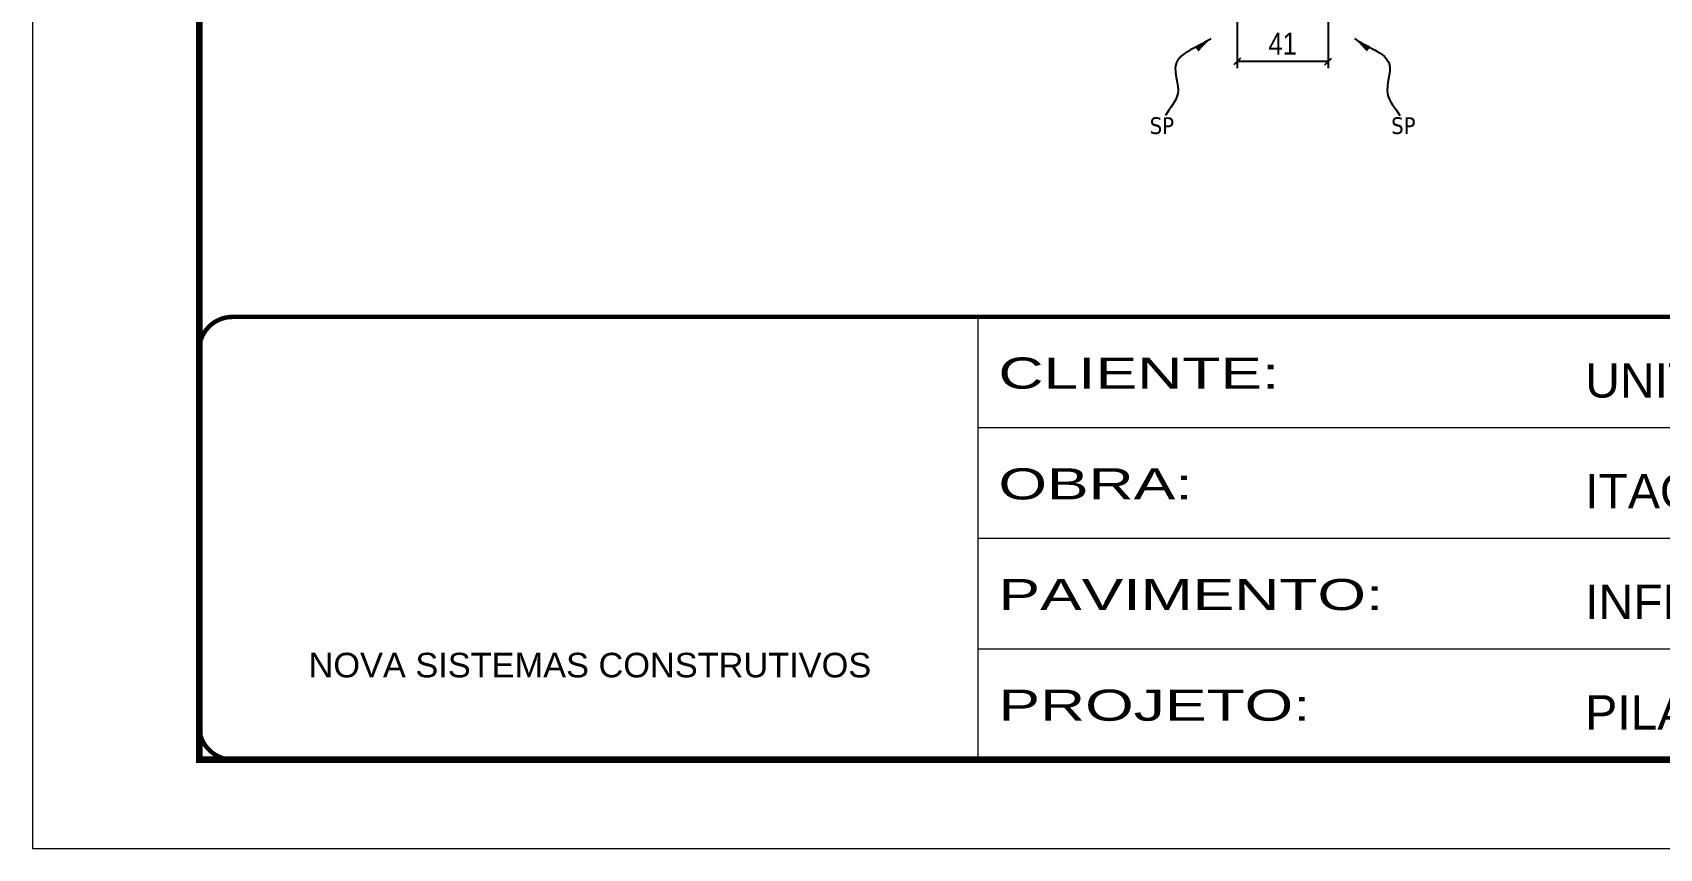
# Model space of a CAD drawing. Extents: x 2282 to 12463, y 760 to 16806.
# Drawn here: x 6068 to 6801, y 12245 to 12613 of the extents above; entities that cross this region are included whole.
import ezdxf

# ---------------------------------------------------------------- set-up
doc = ezdxf.new("R2010")
doc.units = 0
doc.linetypes.add('CONTINUO', pattern=[0])
doc.linetypes.add('DASHED', pattern=[0.75, 0.5, -0.25])
doc.layers.add('COTA', color=241, linetype='Continuous')
doc.layers.add('texto', color=7, linetype='Continuous')
doc.layers.add('Folhas', color=255, linetype='Continuous', lineweight=9)
doc.layers.add('SARRAFO DE PRESSAO', color=251, linetype='DASHED', lineweight=9)
doc.styles.add('ARIAL', font='arial.ttf')
doc.styles.add('COTA TECNICA', font='techl___.ttf', dxfattribs={"height": 10})
doc.styles.get("Standard").update_dxf_attribs({"font": 'arial.ttf'})
doc.styles.add('Tecnologia', font='')
doc.styles.get('Tecnologia').set_extended_font_data('Forgotten Futurist')
doc.dimstyles.new('PAINEL', dxfattribs={"dimtxt": 10, "dimasz": 3, "dimexe": 3, "dimexo": 3, "dimgap": 3, "dimtad": 1, "dimdec": 1, "dimzin": 12, "dimdsep": 46, "dimtxsty": 'COTA TECNICA', "dimblk1": 'OBLIQUE', "dimblk2": 'OBLIQUE', "dimsah": 1, "dimcen": 0.9, "dimclrd": 4, "dimclre": 4, "dimclrt": 240, "dimadec": 1, "dimazin": 3, "dimtfac": 1, "dimtdec": 1, "dimtmove": 0, "dimatfit": 3, "dimfxl": 1, "dimtolj": 1, "dimtzin": 12, "dimarcsym": 0})
doc.dimstyles.get("Standard").update_dxf_attribs({"dimtxt": 0.18, "dimasz": 0.18, "dimexe": 0.18, "dimexo": 0.0625, "dimgap": 0.09, "dimtad": 0, "dimtih": 1, "dimtoh": 1, "dimdec": 4, "dimzin": 0, "dimdsep": 46, "dimtxsty": 'Standard', "dimcen": 0.09, "dimadec": 0, "dimazin": 0, "dimtfac": 1, "dimtdec": 4, "dimtofl": 0, "dimtmove": 0, "dimatfit": 3, "dimfxl": 1, "dimtolj": 1, "dimtzin": 0, "dimarcsym": 0})

# ---------------------------------------------------------------- blocks, each defined once
blk = doc.blocks.new('9999999999')
at = {"color": 30, "linetype": 'CONTINUO'}
for p, q in [((98564.56, 34230.21), (98564.56, 34429.45)), ((98564.56, 34379.64), (99583.98, 34379.64)), ((98564.56, 34329.83), (99487.98, 34329.83)), ((98564.56, 34280.02), (99487.98, 34280.02))]:
    blk.add_line(p, q, dxfattribs=at)
at = {"color": 30, "linetype": 'CONTINUO', "const_width": 2}
blk.add_lwpolyline([(99583.98, 34230.21), (99583.98, 34414.45, 0.414214), (99568.98, 34429.45), (98228.98, 34429.45, 0.414214), (98213.98, 34414.45), (98213.98, 34245.21, 0.414214), (98228.98, 34230.21), (99583.98, 34230.21)], format="xyb", dxfattribs=at)
at = {"layer": 'Folhas'}
blk.add_lwpolyline([(98138.98, 34190.21), (99623.98, 34190.21), (99623.98, 35240.21), (98138.98, 35240.21)], close=True, dxfattribs=at)
at = {"layer": 'Folhas', "color": 30, "const_width": 3}
blk.add_lwpolyline([(98213.98, 34230.21), (99583.98, 34230.21), (99583.98, 35200.21), (98213.98, 35200.21)], close=True, dxfattribs=at)
at = {"color": 7, "linetype": 'Continuous', "ltscale": 5, "style": 'ARIAL'}
for s, height, p in [('UNITÁ ENGENHARIA', 15.4829, (98837.68, 34393.13)), ('ITAQUERA III', 15.4829, (98837.68, 34343.32)), ('INFERIOR 1', 15.483, (98837.68, 34293.51)), ('NOVA SISTEMAS CONSTRUTIVOS', 11.0592, (98263.19, 34267.21)), ('PILARES', 15.483, (98837.68, 34243.7))]:
    blk.add_text(s, height=height, dxfattribs=at).set_placement(p)
at = {"layer": 'Folhas', "color": 7, "style": 'Tecnologia', "width": 1.5}
for s, p in [('CLIENTE:', (98573.65, 34397.17)), ('OBRA:', (98573.65, 34347.31)), ('PAVIMENTO:', (98573.65, 34297.5)), ('PROJETO:', (98573.65, 34247.69))]:
    blk.add_text(s, height=14, dxfattribs=at).set_placement(p)
blk = doc.blocks.new('_Oblique')
at = {"color": 0, "linetype": 'ByBlock', "lineweight": -2}
blk.add_line((-0.5, -0.5), (0.5, 0.5), dxfattribs=at)
blk = doc.blocks.new('*D382')
at = {"layer": 'COTA', "color": 4, "linetype": 'ByBlock', "lineweight": -2, "transparency": 16777216}
for p, q in [((6610.43, 12633.5), (6610.43, 12596.57)), ((6651.43, 12633.5), (6651.43, 12596.57)), ((6651.43, 12599.57), (6610.43, 12599.57))]:
    blk.add_line(p, q, dxfattribs=at)
at = {"layer": 'Defpoints', "color": 0, "linetype": 'ByBlock', "transparency": 16777216}
for p in [(6610.43, 12636.5), (6651.43, 12636.5), (6610.43, 12599.57)]:
    blk.add_point(p, dxfattribs=at)
at = {"layer": 'COTA', "color": 4, "linetype": 'ByBlock', "lineweight": -2, "transparency": 16777216, "xscale": 3, "yscale": 3, "zscale": 3, "rotation": 180}
blk.add_blockref('_Oblique', (6610.43, 12599.57), dxfattribs=at)
at = {"layer": 'COTA', "color": 4, "linetype": 'ByBlock', "lineweight": -2, "transparency": 16777216, "xscale": 3, "yscale": 3, "zscale": 3}
blk.add_blockref('_Oblique', (6651.43, 12599.57), dxfattribs=at)
at = {"layer": 'COTA', "color": 240, "linetype": 'ByBlock', "transparency": 16777216, "insert": (6630.93, 12607.65), "char_height": 10, "attachment_point": 5, "style": 'COTA TECNICA'}
blk.add_mtext('\\A1;41', dxfattribs=at)

msp = doc.modelspace()

# ---------------------------------------------------------------- block references
at = {"layer": 'SARRAFO DE PRESSAO', "color": 6, "linetype": 'ByBlock'}
msp.add_blockref('9999999999', (-92070.59, -21944.79), dxfattribs=at)

# ---------------------------------------------------------------- texts
at = {"layer": 'texto', "color": 0, "char_height": 7.5, "attachment_point": 5}
for insert in [(6576.59, 12570.69), (6685.26, 12570.69)]:
    msp.add_mtext('{\\fTahoma|b0|i0|c0|p34;\\C4;SP}', dxfattribs=dict(at, insert=insert))

# ---------------------------------------------------------------- dimensions: what is measured, and where the dimension line sits
at = {"layer": 'COTA', "linetype": 'ByBlock'}
dim = msp.add_linear_dim(base=(6610.43, 12599.57), p1=(6651.43, 12636.5), p2=(6610.43, 12636.5), dimstyle='PAINEL', override={"dimarcsym": 2}, dxfattribs=at)
dim.commit()
dim.dimension.update_dxf_attribs({"geometry": '*D382', "text_midpoint": (6630.93, 12607.65)})

# ---------------------------------------------------------------- leaders
at = {"layer": 'COTA', "path_type": 1}
for points in [[(6598.6, 12610), (6582.81, 12598.16), (6583.74, 12585.16), (6578.19, 12575.37)], [(6663.26, 12610), (6679.04, 12598.16), (6678.12, 12585.16), (6683.67, 12575.37)]]:
    msp.add_leader(points, dimstyle='Standard', override={"dimasz": 8}, dxfattribs=at)

doc.saveas('drawing.dxf')
